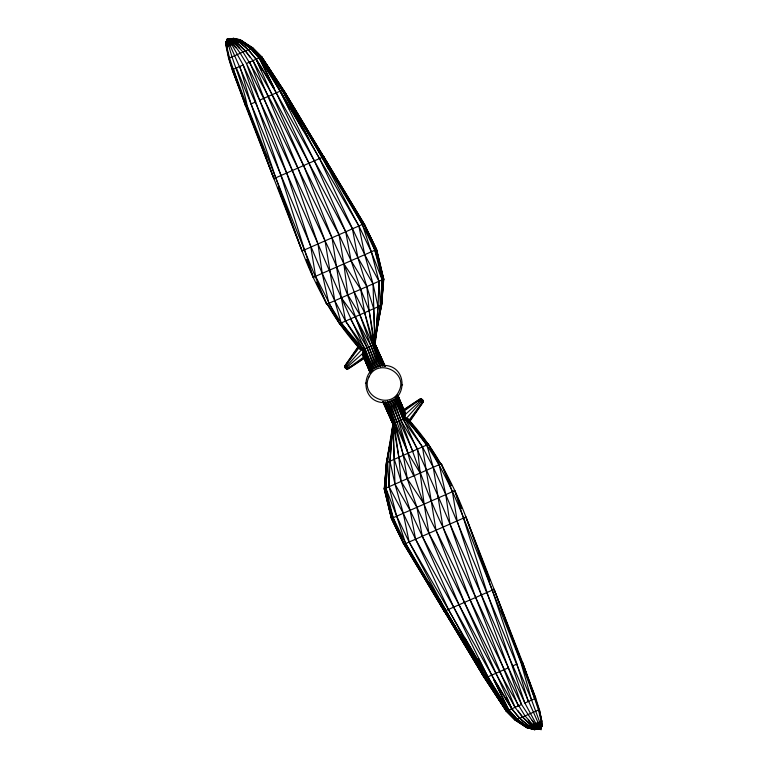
<?xml version="1.0" encoding="UTF-8"?>
<svg xmlns="http://www.w3.org/2000/svg" width="768" height="768" viewBox="0 0 768 768"><rect width="100%" height="100%" fill="white"/><g stroke="black" fill="none" stroke-linecap="round" stroke-linejoin="round"><path stroke-width="1.15" d="M517.862 651.907L521.347 660.797L494.102 589.363L444.278 611.28L405.667 543.562L396.691 516.25L385.843 488.16L387.61 462.269L392.89 424.848L386.429 462.778L385.843 488.16L393.139 517.805L403.91 544.32L484.656 678.24L506.342 711.178L515.299 720.192L526.723 727.603L534.365 729.6L540.058 728.938L541.91 726.278L541.747 720.989L539.376 709.603L535.757 698.237L522.269 661.69L465.936 517.037C452.256 481.085 433.805 446.957 407.606 418.522L417.715 431.549M381.686 296.054L381.437 305.299L375.216 338.89L381.571 305.222L383.77 279.149L376.656 249.418L364.09 223.68L283.354 89.76L261.658 56.822L252.701 47.808L241.277 40.397L233.635 38.4L227.942 39.062L226.09 41.722L226.253 47.011L228.624 58.397L232.243 69.763L245.741 106.31L302.064 250.963C315.744 286.915 334.195 321.043 360.394 349.478L350.285 336.451M386.314 471.946L386.563 462.701L388.925 449.962M383.184 402.586C359.184 401.443 360.797 364.464 384.816 365.414C408.816 366.557 407.203 403.536 383.184 402.586L383.232 401.606M384.768 366.394L384.816 365.414M395.635 397.21L404.554 418.618L422.448 446.938L433.258 467.299L445.786 494.64L531.6 700.07L539.616 721.93L540.73 728.64L450 524.064C432.413 481.93 413.011 440.65 394.339 399.043M375.11 343.152L380.39 305.731L382.157 279.84L374.861 250.195L364.09 223.68L302.064 250.963L277.93 187.286M367.987 233.702L364.09 223.68L376.454 249.542L383.587 279.254L381.571 305.222L339.619 323.683L328.013 304.925M490.07 580.714L465.936 517.037L403.91 544.32L391.546 518.458L384.413 488.746L386.429 462.778L389.702 445.373L389.347 447.638M375.139 341.981L375.715 334.934M375.907 332.592L378.038 306.768L378.95 281.251L371.309 251.75L362.333 224.438L323.722 156.72L273.898 178.637L246.643 107.203L250.138 116.093M381.226 271.44L383.587 279.254L381.437 305.299L377.578 324.019M386.774 496.56L384.413 488.746L386.563 462.701L388.253 454.512M392.093 435.408L389.962 461.232L389.05 486.749L396.691 516.25L409.142 542.035L445.69 610.675L484.656 678.24L508.33 667.843L481.296 595.008L457.162 520.906L452.4 491.731L441.331 463.728L384.23 488.851L391.344 518.582L403.91 544.32L400.013 534.298M392.285 433.066L392.861 426.019M439.987 463.075L428.381 444.317L386.563 462.701L384.23 488.851L391.546 518.458L404.102 544.205L444.278 611.28M345.802 367.507L345.744 368.026L346.003 367.498M358.214 346.493L345.274 365.213C343.939 367.037 345.888 369.725 348.077 368.947L349.402 367.027M418.598 400.973L419.923 399.053C422.112 398.275 424.061 400.963 422.726 402.787L409.786 421.507M421.997 400.502L422.122 399.36L402.614 416.88M357.485 348.374L345.917 364.618L344.918 367.238L345.677 367.622M410.515 419.626L422.083 403.382L423.082 400.762L422.198 400.493M375.648 368.083C356.947 326.371 345.226 281.923 325.056 240.835L243.149 64.954L231.821 44.554L228.893 40.483L227.453 39.274L227.837 46.31L226.886 41.366L227.194 39.389L226.186 41.674C227.779 64.32 239.405 84.826 245.741 106.31L247.133 105.686C242.909 82.906 232.051 61.795 227.194 39.389L226.378 41.597L226.819 46.762L229.517 58.003L245.741 106.31L246.211 106.09L232.243 69.763M403.421 417.686L405.043 419.309L406.627 418.09L422.755 399.994L422.323 400.378M540.806 728.611L541.114 726.634L540.163 721.69L541.814 726.326L540.806 728.611L541.622 726.403L541.19 721.238L538.483 709.997L522.269 661.69L520.867 662.314L531.6 700.07M375.091 338.774L375.466 336.413M375.85 334.051L376.224 331.699M376.79 328.157L377.174 325.795M377.549 323.434L377.923 321.072M378.307 318.71L380.39 305.731L378.95 281.251L364.714 254.65L319.517 158.554L282.288 90.221L261.658 56.822L246.451 63.504L240.25 53.27L230.592 39.734C221.03 38.006 238.762 39.398 238.55 41.587C255.13 52.656 263.318 71.29 273.466 87.658M390.144 443.05L390.576 440.726M226.886 41.366L227.366 39.312L318 243.936C335.587 286.07 354.989 327.35 373.661 368.957M376.618 328.694L377.098 326.362M345.926 368.198L365.386 351.12M359.232 347.482L345.168 366.182L344.861 366.72L346.118 368.554M408.768 420.518L422.832 401.818L422.486 399.926L420.854 398.995L404.189 411.005M345.917 364.618L345.168 366.182L345.638 367.267L348.653 368.592L364.022 358.474M345.552 365.27L344.957 365.818L345.658 367.814M346.906 368.352L346.138 368.294L347.376 368.947L348.662 368.4L346.464 368.17M420.624 399.053L419.338 399.6L420.624 399.053L421.862 399.706L420.854 398.995M420.173 399.475L421.718 399.389M422.448 402.73L423.043 402.182L422.342 400.186M422.083 403.382L422.832 401.818L422.362 400.733L419.347 399.408L403.978 409.526M363.811 356.995L347.146 369.005L346.282 368.611M349.296 367.997L363.955 358.128M404.045 409.872L418.704 400.003M404.102 544.205L484.771 678.173L506.429 711.12L515.299 720.192L522.672 716.966L535.728 729.005L540.125 728.909L534.365 729.6L527.146 727.421L515.981 719.904L507.168 710.822L485.741 677.77L405.667 543.562L393.139 517.805L384.413 488.746M384.451 365.472L375.197 344.208L373.67 308.678L357.878 257.654L352.406 228.797L276.269 92.861L256.118 59.251L248.16 49.786L238.454 41.635L232.214 39.024L227.798 39.12L230.448 39.802L234.931 43.181L241.277 40.397L252 48.106L260.803 57.197L261.658 56.822L283.229 89.827L363.898 223.795L376.454 249.542L383.587 279.254M376.454 249.542L313.248 277.315L306.326 259.507M391.546 518.458L454.752 490.685L461.683 508.493M391.757 400.186C407.443 443.28 413.942 489.485 435.984 530.237L521.549 704.496L534.49 724.186L538.262 727.882L541.91 726.278L541.555 721.075L539.069 709.747L522.269 661.69L521.789 661.91L535.757 698.237M233.51 43.814L229.738 40.118C225.245 38.89 225.149 46.694 226.819 46.762L226.378 41.597L228.384 46.07L227.453 39.274L231.398 44.736L229.565 40.186L227.626 39.197C234.806 39.917 238.349 47.52 242.976 52.07C279.35 110.4 305.856 174.509 339.043 234.672L351.053 260.659L360.71 289.267L369.149 310.666L374.899 344.342L383.635 365.837M228.931 58.253L245.568 50.928L252.95 60.643L272.218 94.646L345.725 231.734L357.878 257.654L373.018 283.853L378.038 306.768L375.197 344.208L385.142 366.432M274.541 178.349L273.898 178.637L233.338 69.283L243.149 64.954L280.944 175.526L313.248 277.315L314.054 276.95M302.861 250.608L302.064 250.963L275.75 177.811L251.059 103.958L239.808 66.432M327.398 303.936L326.669 304.272L316.483 282.202M440.602 464.064L441.331 463.728L451.517 485.798M453.946 491.05L454.752 490.685L487.056 592.474L524.851 703.046L538.262 727.882L540.374 728.803C533.203 728.083 529.651 720.48 525.024 715.93C488.659 657.6 462.144 593.491 428.957 533.328L416.947 507.341L407.29 478.733L398.851 457.334L393.101 423.658L384.365 402.163M465.139 517.392L465.936 517.037L492.25 590.189L516.941 664.042L528.202 701.568M493.459 589.651L494.102 589.363L534.662 698.717L524.851 703.046L442.944 527.165C422.774 486.077 411.053 441.629 392.352 399.917M528.509 719.366C528.451 724.483 549.686 733.152 537.408 728.266L534.49 724.186L541.747 720.989L539.376 709.603L522.432 717.072L515.05 707.357L495.782 673.354L422.275 536.266L410.122 510.346L394.982 484.147L389.962 461.232L392.803 423.792L383.549 402.528M541.747 720.989L541.19 721.238L541.622 726.403L539.616 721.93M231.821 44.554L229.738 40.118L227.626 39.197L230.448 39.802L233.635 38.4L240.854 40.579L252.019 48.096L260.832 57.178L282.288 90.221L362.333 224.438L374.861 250.195L383.77 279.149L326.669 304.272L304.368 249.946L247.133 105.686M245.568 50.928L236.832 42.346L232.214 39.024L227.875 39.091L233.424 38.496L240.854 40.579L252 48.106L252.701 47.808L245.328 51.034L232.272 38.995C216.518 39.168 241.642 37.766 240.845 40.589L252.624 47.846L261.571 56.88L283.229 89.827L328.493 168.941M226.445 46.925L235.21 43.056L231.408 39.379L227.798 39.12L231.331 39.418L236.832 42.346M372.365 370.79L363.446 349.382L345.552 321.062L334.742 300.701L322.214 273.36L251.059 103.958L255.398 102.048M249.782 62.035L292.368 170.496L318 243.936L322.214 273.36L328.79 303.322L341.184 322.982L361.344 349.066L339.619 323.683L315.6 276.269L310.838 247.094L286.704 172.992L259.67 100.157L283.354 89.76L323.568 156.816L350.371 203.645M252.95 60.643L297.955 168.029L325.056 240.835L334.742 300.701L341.184 322.982L363.446 349.382L375.197 344.208L385.258 366.384M520.867 662.314L463.632 518.054C449.242 482.064 432.346 446.371 404.554 418.618L392.803 423.792L394.982 484.147L403.286 513.35L409.142 542.035L507.168 710.822L506.342 711.178L484.771 678.173L439.507 599.059M512.602 665.952L516.941 664.042M428.755 582.182L506.342 711.178L521.549 704.496L508.33 667.843M465.043 638.102L507.197 710.803L516 719.894L527.155 727.411L534.576 729.504L540.125 728.909L535.786 728.976L529.555 726.365L519.84 718.214L511.882 708.749L491.731 675.139L415.594 539.203L403.286 513.35L389.05 486.749L387.61 462.269L386.429 462.778M494.534 680.342C505.862 697.824 514.694 721.018 535.728 729.005L537.408 728.266M229.43 44.534L228.672 40.579L227.779 40.973L229.248 44.611M228.672 40.579L227.539 39.235L229.565 40.186L230.592 39.734M459.274 629.462L485.741 677.77L506.429 711.12L515.376 720.154L526.723 727.603L533.069 724.819L536.669 728.582L540.202 728.88L535.728 729.005M515.299 720.192L515.981 719.904L526.723 727.603L534.576 729.504L538.435 727.814L540.547 728.726L539.971 727.133L540.634 728.688L536.602 723.264L538.435 727.814L540.374 728.803L537.552 728.198L532.214 720.221M380.39 305.731L381.571 305.222L382.157 279.84L371.309 251.75L358.858 225.965L322.31 157.325L283.354 89.76L282.259 90.23L260.803 57.197L302.957 129.898M322.272 157.344L323.568 156.816M417.629 564.355L444.432 611.184L445.728 610.656M345.744 368.026L345.245 368.006L345.638 367.267L361.373 349.91L362.966 348.691L364.579 350.314M384.374 365.51L374.899 344.342L373.018 283.853L364.714 254.65L358.858 225.965L280.176 91.142L259.181 57.907L250.666 48.691L240.01 40.954L233.424 38.496L227.942 39.062C236.851 37.066 244.138 43.766 250.733 48.662C267.293 66.077 278.669 87.888 289.286 109.296M383.626 402.49L393.101 423.658L394.33 459.322L401.136 481.44L416.947 507.341L422.275 536.266L453.658 607.171L487.824 676.858L508.819 710.093L517.334 719.309L527.99 727.046L534.576 729.504L540.058 728.938C531.149 730.934 523.862 724.234 517.267 719.338C500.707 701.923 489.331 680.112 478.714 658.704M365.414 383.184L366.394 383.232M401.606 384.768L402.586 384.816M233.635 38.4L240.845 40.589M527.155 727.411L534.365 729.6M238.454 41.635L233.002 38.678L240.01 40.954L233.424 38.496M529.555 726.365L534.998 729.322L527.99 727.046L534.576 729.504M229.738 40.118L227.539 39.235L228.893 40.483L230.112 45.302M538.262 727.882L540.461 728.765L539.328 727.421L538.57 723.466M347.146 369.005L345.331 367.661M233.03 38.669L238.55 41.587M529.45 726.413L534.979 729.331M531.168 725.654L536.592 728.621L540.202 728.88L535.786 728.976L531.168 725.654L522.432 717.072M236.678 42.413L231.331 39.418L227.798 39.12L231.408 39.379L239.491 48.634M531.322 725.587L536.669 728.582L540.288 728.832L536.669 728.582L532.79 724.944L534.835 724.042L538.435 727.814M540.461 728.765L536.179 723.446M421.882 399.446L422.717 400.282M364.186 352.733L360.653 348.23M403.814 415.267L407.347 419.77M229.565 40.186L235.786 47.779M539.328 727.421L540.547 728.726L539.107 727.517L537.888 722.698L540.835 726.749M340.157 323.434L345.226 329.942M346.666 331.805L348.835 334.598M419.165 433.402L421.334 436.195M422.774 438.058L427.843 444.566M245.328 51.034L249.994 57.235M518.006 710.765L522.672 716.966M256.118 59.251L303.61 165.552L332.016 237.763L341.338 297.792L355.171 316.819L371.069 346.032L379.738 366.278M259.67 100.157L246.451 63.504L332.016 237.763L343.862 263.818L360.71 289.267L364.637 312.653L372.749 345.293L380.63 367.152M508.819 710.093L491.731 675.139L459.034 604.81L428.957 533.328L424.138 504.182L407.29 478.733L403.363 455.347L395.251 422.707L387.37 400.848M538.378 722.477L541.114 726.634L540.73 728.64L538.752 723.389M230.448 39.802L233.165 43.958M429.754 447.485L431.674 450.413M434.218 454.31L435.494 456.259M332.506 311.741L333.782 313.69M336.326 317.587L338.246 320.515M261.571 56.88L282.259 90.23L308.726 138.538M386.477 402.509L408.125 453.254L420.173 473.059L424.138 504.182M444.432 611.184L484.656 678.24L485.741 677.77L448.483 609.446L415.594 539.203L410.122 510.346L401.136 481.44L398.851 457.334L393.936 423.283L385.67 401.587M323.722 156.72L363.898 223.795M408.086 419.645L409.306 421.699M358.694 346.301L359.914 348.355M350.4 318.922L367.133 347.76L374.237 368.698M409.056 420.518L410.842 423.61M357.158 344.39L358.944 347.482M260.832 57.178L280.176 91.142L314.342 160.829L345.725 231.734L351.053 260.659L366.864 286.56L369.149 310.666L374.064 344.717L382.33 366.413M259.181 57.907L276.269 92.861L308.966 163.19L339.043 234.672L343.862 263.818L354.24 292.118L364.637 312.653L374.064 344.717L383.414 365.933M413.76 475.882L403.363 455.347L393.936 423.283L384.586 402.067M259.267 57.869L274.435 88.522M493.565 679.478L508.733 710.131M355.171 316.819L377.731 367.162M412.829 451.181L390.269 400.838M385.085 366.461L374.938 344.323L378.595 352.848M382.915 401.539L393.062 423.677L389.405 415.152M382.742 401.616L392.803 423.792L382.858 401.568M511.882 708.749L464.4 602.448L435.984 530.237L422.448 446.938L402.826 419.376L395.184 397.402M256.33 59.165L261.024 69.965M506.976 698.035L511.67 708.835M381.523 365.491L359.875 314.746L347.827 294.941L343.862 263.818M404.352 411.11L397.459 395.136L405.514 414.394M363.648 356.89L370.541 372.864L362.486 353.606M379.968 356.045L381.792 360.307M388.262 401.722L396.931 421.968L408.125 453.254M386.208 407.693L388.032 411.955M405.552 414.374L397.642 395.059L405.446 413.155M515.05 707.357L470.045 599.971L442.944 527.165L433.258 467.299L426.816 445.018L406.656 418.934L428.381 444.317L439.21 464.678L445.786 494.64L450 524.064L475.642 597.504L518.218 705.965M362.554 354.845L370.272 372.979L362.448 353.626M397.699 395.03L404.861 412.147M396.547 395.539L405.043 415.872M362.957 352.128L371.453 372.461M363.139 355.853L370.301 372.97M236.41 67.93L251.059 103.958M397.306 395.203L399.466 400.589M400.339 402.739L401.635 405.965M366.365 362.035L367.661 365.261M368.534 367.411L370.694 372.797M478.646 551.856L479.952 555.187M485.616 569.635L486.931 572.976M501.744 610.771L503.05 614.102M504.787 618.557L506.102 621.888M507.84 626.333L510.019 631.891M510.893 634.118L513.946 641.894M514.81 644.122L516.989 649.68M251.011 118.32L253.19 123.878M254.054 126.106L257.107 133.882M257.981 136.109L260.16 141.667M261.898 146.112L263.213 149.443M264.95 153.898L266.256 157.229M281.069 195.024L282.384 198.365M288.048 212.813L289.354 216.144M397.632 396.326L405.11 415.843M362.89 352.157L370.368 371.674M396.634 396.768L404.554 418.618M363.446 349.382L371.366 371.232M226.186 41.674L227.837 46.31M372.816 370.598L365.174 348.624L345.552 321.062L341.338 297.792M378.298 366.912L359.875 314.746L354.24 292.118M389.702 401.088L396.931 421.968M393.763 399.302L400.877 420.24L417.6 449.078L420.173 473.059M369.139 346.877L376.243 367.814M540.221 727.027L540.634 728.688M541.555 721.075L541.814 726.326M227.27 39.36L227.165 41.251L227.366 39.312L227.779 40.973L227.27 39.36M368.947 376.982C359.501 395.99 390.566 410.477 399.053 391.018C408.499 372.01 377.443 357.523 368.947 376.982"/></g></svg>
